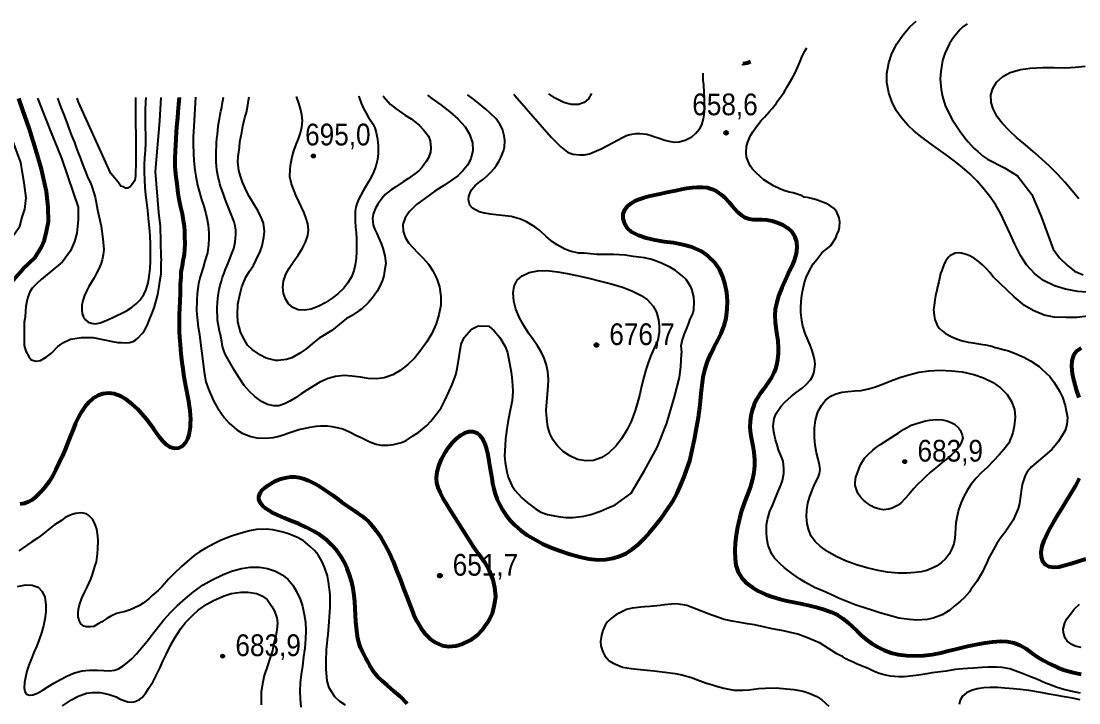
# Model space of a CAD drawing. Header units: metres. Extents: x 552626 to 559174, y 1843804 to 1852371.
# Drawn here: x 554173 to 555000, y 1845517 to 1846051 of the extents above; entities that cross this region are included whole.
import ezdxf

# ---------------------------------------------------------------- set-up
doc = ezdxf.new("R2010")
doc.units = ezdxf.units.M
doc.header["$LTSCALE"] = 6.8
for name, color, linetype, lineweight in [('1', 7, 'Continuous', 25), ('2', 7, 'Continuous', 53), ('5', 7, 'Continuous', 25)]:
    doc.layers.add(name, color=color, linetype=linetype, lineweight=lineweight)

msp = doc.modelspace()

# ---------------------------------------------------------------- hatches: boundary and pattern name
at = {"layer": '5'}
for points in [[(554726.03, 1845963.38, 1), (554723.03, 1845963.38, 1)], [(554403.14, 1845945.26, 1), (554400.14, 1845945.26, 1)], [(554624.6, 1845797.33, 1), (554621.6, 1845797.33, 1)], [(554865.65, 1845706.17, 1), (554862.65, 1845706.17, 1)], [(554502.09, 1845616.93, 1), (554499.09, 1845616.93, 1)], [(554332.16, 1845553.98, 1), (554329.16, 1845553.98, 1)]]:
    msp.add_hatch(color=256, dxfattribs=at).paths.add_polyline_path(points)

# ---------------------------------------------------------------- linework, layer by layer
at = {"layer": '1'}
for points in [[(554850.19, 1846002.64), (554850.21, 1846009.84), (554851.62, 1846018.14), (554853.99, 1846025.31), (554857.88, 1846033.09), (554862.53, 1846039.73), (554868.14, 1846046.22), (554872.98, 1846050.75)], [(554913.01, 1846048.77), (554909.53, 1846046.18), (554907.47, 1846044.23), (554902.29, 1846037.93), (554899.21, 1846033.19)], [(554899.21, 1846033.19), (554895.63, 1846025.45), (554893.78, 1846019.91), (554892.29, 1846011.36), (554891.89, 1846005.7), (554892.67, 1845997.22), (554893.56, 1845991.89), (554895.82, 1845984.63), (554897.95, 1845980.21), (554901.33, 1845973.93), (554903.89, 1845969.85), (554908.11, 1845963.76), (554912.29, 1845958.05), (554913.74, 1845956.22), (554918.1, 1845951.38), (554921.34, 1845948.8), (554925.79, 1845944.93), (554928.78, 1845942.9), (554942.05, 1845935.86), (554952.32, 1845929.82), (554963.55, 1845915.12), (554970.74, 1845897.86), (554980.22, 1845872.31), (554985.1, 1845865.46), (554991.45, 1845859.59), (554996.81, 1845855.18), (555003.65, 1845852.25)], [(554751.29, 1845928.96), (554747.56, 1845932.44), (554745.17, 1845935.02), (554743.37, 1845937.48), (554741.9, 1845940.36), (554740.49, 1845944.39), (554740.1, 1845947.77), (554740.29, 1845952.74), (554741.41, 1845956.3), (554743.61, 1845961.21), (554745.35, 1845964.27), (554748.36, 1845968.71), (554751.86, 1845973.11), (554754.42, 1845975.68), (554758.23, 1845979.83), (554760.5, 1845982.47), (554763.83, 1845986.66), (554764.7, 1845988.19), (554767.74, 1845992.44), (554769.9, 1845995.16), (554772.27, 1845999.43), (554774.1, 1846002.59), (554776.55, 1846006.97), (554778.35, 1846010.32), (554780.47, 1846015.13), (554781.98, 1846018.54), (554784.24, 1846023.75), (554786.03, 1846027.29), (554787.6, 1846029.84)], [(555000.38, 1845911.74), (554995.18, 1845918.06), (554989.42, 1845924.74), (554983.91, 1845930.76), (554977.34, 1845937.29), (554971.48, 1845942.77), (554964.54, 1845948.79), (554958.49, 1845953.97), (554951.62, 1845959.82), (554946, 1845964.97), (554940.3, 1845970.97), (554936.39, 1845975.95), (554933.22, 1845982.14), (554931.87, 1845987.12), (554931.58, 1845993.15), (554933.11, 1845998.11), (554935.83, 1846003.14), (554940.77, 1846007.36), (554946.59, 1846010.51), (554954.61, 1846012.96), (554962.57, 1846014.04), (554972.16, 1846014.46), (554980.68, 1846014.36), (554990, 1846014.34), (554997.63, 1846014.69), (555005.14, 1846015.64)], [(554558.49, 1845993.52), (554559.31, 1845992.67), (554587.66, 1845959.94), (554595.12, 1845952.46), (554600.51, 1845948.3), (554604.66, 1845946.63), (554610.05, 1845946.22), (554613.78, 1845946.22), (554617.51, 1845947.05), (554626.63, 1845950.79), (554640.12, 1845957.84), (554642.79, 1845959.48), (554646.48, 1845961.33), (554649.15, 1845962.11), (554653.75, 1845962.74), (554656.96, 1845962.91), (554662.38, 1845962.2), (554665.72, 1845961.25), (554668.78, 1845960.36), (554672.04, 1845959.31), (554676.41, 1845957.71), (554679.65, 1845956.85), (554684.31, 1845956.05), (554687.51, 1845956.41), (554692.5, 1845957.74), (554697.63, 1845960.33), (554700.56, 1845962.95), (554703.83, 1845966.85), (554705.41, 1845969.7), (554706.79, 1845974.23), (554707.18, 1845977.51), (554707.68, 1845983.09), (554707.63, 1845986.9), (554707.53, 1845991.07), (554707.37, 1845994.96), (554706.98, 1846000.91), (554706.55, 1846004.67), (554706.45, 1846009.7), (554706.44, 1846009.97)], [(555009.36, 1845838.47), (554999.49, 1845839.36), (554989.95, 1845841.06), (554981.16, 1845843.65), (554972.61, 1845847.97), (554965.96, 1845853.06), (554959.5, 1845860.15), (554954.81, 1845867.4), (554950.21, 1845876.22), (554946.59, 1845884.26), (554942.75, 1845892.76), (554939.21, 1845899.95), (554935.01, 1845907.23), (554930.73, 1845913.53), (554925.51, 1845920.11), (554920.52, 1845925.72), (554914.72, 1845931.53), (554909.09, 1845936.48), (554902.93, 1845941.52), (554896.5, 1845946.28), (554890.34, 1845950.67), (554883.65, 1845955.33), (554877.77, 1845959.61), (554871.6, 1845964.57), (554866.48, 1845969.35), (554861.51, 1845975.05), (554857.55, 1845980.79), (554853.98, 1845987.82), (554851.59, 1845994.6), (554850.19, 1846002.64)], [(554000, 1845771.34), (554034.4, 1845771.02), (554045.63, 1845774.94), (554053.92, 1845779.34), (554061.73, 1845785.21), (554079.62, 1845803.64), (554093.94, 1845816.54), (554097.85, 1845818.5), (554112.49, 1845823.39), (554119.32, 1845826.33), (554131.52, 1845834.16), (554136.4, 1845838.56), (554140.31, 1845843.95), (554143.09, 1845848.26), (554150.72, 1845864.16), (554168.13, 1845884.57), (554172.03, 1845890.44), (554173.98, 1845897.29), (554175.94, 1845903.66), (554176.91, 1845912.47), (554175.45, 1845924.21), (554172.85, 1845940.27), (554164.04, 1845964.21), (554157.19, 1845990.2)], [(554185.97, 1845990.39), (554196.06, 1845964.8), (554204.72, 1845943.55), (554214.07, 1845915.88), (554217.54, 1845905.22), (554217.54, 1845895.22), (554216.64, 1845884.76), (554214.82, 1845878.39), (554211.65, 1845871.12), (554205.3, 1845862.48), (554188.75, 1845848.61), (554185.56, 1845845.87), (554181.74, 1845841.92), (554179.79, 1845839.04), (554178.2, 1845834.68), (554177.4, 1845831.75), (554176.68, 1845827.2), (554176.47, 1845824.14), (554176.17, 1845819.27), (554175.5, 1845815.21), (554175.38, 1845797.02), (554176.74, 1845792.47), (554179.01, 1845788.38), (554180.82, 1845785.65), (554184.9, 1845784.74), (554188.08, 1845785.2), (554192.61, 1845787.92), (554196.69, 1845791.11), (554201.68, 1845796.11), (554206.21, 1845799.29), (554211.65, 1845802.02), (554220.26, 1845803.38), (554229.33, 1845803.38), (554244.41, 1845800.13), (554248.76, 1845799.39), (554251.53, 1845799.23), (554255.34, 1845799.1), (554257.7, 1845799.28), (554260.73, 1845800.1), (554262.67, 1845801.46), (554264.66, 1845803.11), (554267.46, 1845805.99)], [(554201.46, 1845990.49), (554204.23, 1845983.27), (554206.2, 1845978.11), (554208.27, 1845972.74), (554209.31, 1845969.93), (554211.01, 1845965.55), (554212.56, 1845961.4), (554214.69, 1845955.89), (554216.2, 1845951.81)], [(554216.2, 1845951.81), (554217.78, 1845947.78), (554219.43, 1845943.22), (554221.14, 1845938.74), (554223.53, 1845932.44), (554225.31, 1845928.22), (554227.3, 1845924.18), (554228.58, 1845920.63), (554230.9, 1845913.03), (554232.88, 1845903.21), (554235.54, 1845890.29), (554236.85, 1845880.47), (554237.72, 1845872.08), (554237.3, 1845867.91), (554236.4, 1845864.03), (554235.28, 1845860.66), (554233.71, 1845857.03), (554232.03, 1845853.53), (554230.06, 1845849.94), (554228.08, 1845846.42), (554226.1, 1845843.14), (554224.19, 1845839.49), (554222.62, 1845836.15), (554221.32, 1845832.16), (554220.6, 1845828.64), (554220.44, 1845824.97), (554220.82, 1845822.02), (554221.91, 1845819.25), (554223.38, 1845817.1), (554225.51, 1845815.32), (554228.17, 1845814.34), (554231.19, 1845814.07), (554234.76, 1845814.81), (554238.27, 1845816.05), (554241.91, 1845817.7), (554245.33, 1845819.26), (554248.47, 1845820.71), (554251.86, 1845822.19), (554255.34, 1845824.11), (554259.08, 1845826.42), (554262.93, 1845829.58), (554266.06, 1845832.77), (554268.91, 1845836.89), (554270.75, 1845840.85), (554272.37, 1845846.03), (554273.31, 1845851.07), (554273.99, 1845857.32), (554274.21, 1845863.1), (554274.28, 1845869.94), (554274.16, 1845876.08), (554273.86, 1845883.16), (554273.43, 1845889.38), (554272.75, 1845896.42), (554272.06, 1845902.48), (554271.28, 1845908.89), (554270.67, 1845914.76), (554270.13, 1845920.58), (554269.74, 1845926.66), (554269.51, 1845932.26), (554269.52, 1845938.53), (554269.82, 1845943.91), (554270.33, 1845949.63), (554270.56, 1845955.58), (554270.68, 1845961.56), (554270.31, 1845967.9), (554270.3, 1845974.58), (554270.26, 1845980.96), (554270.64, 1845987.64), (554270.85, 1845990.96)], [(554262.38, 1845990.9), (554262.8, 1845941.33), (554262.42, 1845929.76), (554261.96, 1845926.12), (554260.15, 1845923.39), (554258.34, 1845921.12), (554256.52, 1845920.21), (554254.71, 1845920.21), (554252.9, 1845921.12), (554251.08, 1845921.58), (554248.82, 1845924.76), (554243.28, 1845931.54), (554217.85, 1845987.45), (554216.81, 1845990.6)], [(554267.46, 1845805.99), (554269.29, 1845808.29), (554271.54, 1845812.63), (554273.05, 1845816.03), (554275.32, 1845821.89), (554277.08, 1845826.45), (554278.8, 1845832.91), (554279.85, 1845837.02), (554281.04, 1845843.23), (554281.63, 1845847.19), (554282.57, 1845853.08), (554282.6, 1845856.98), (554282.54, 1845861.62), (554282.74, 1845864.01), (554282.57, 1845866.37), (554282.01, 1845890.26), (554280.67, 1845900.95), (554278.17, 1845933.11), (554281.41, 1845972.86), (554282.52, 1845991.04)], [(554309.49, 1845991.22), (554308.01, 1845968.2), (554307.68, 1845960.26), (554307.53, 1845954.91)], [(554331.22, 1845793.76), (554330.65, 1845796.12), (554330.09, 1845799.76), (554329.5, 1845802.64), (554328.96, 1845805.66), (554328.24, 1845808.28), (554327.66, 1845811.01), (554327.14, 1845813.93), (554326.75, 1845816.93), (554326.56, 1845819.98), (554326.44, 1845823.35), (554326.48, 1845826.78), (554326.66, 1845830.42), (554326.98, 1845834.02), (554327.49, 1845837.6), (554328.04, 1845840.91), (554328.79, 1845844.16), (554329.65, 1845847.36), (554330.64, 1845850.47), (554331.75, 1845853.71), (554332.86, 1845856.69), (554334.07, 1845859.58), (554335.18, 1845862.24), (554336.36, 1845864.85), (554337.45, 1845867.63), (554338.4, 1845870.19), (554339.31, 1845872.93), (554339.9, 1845875.31), (554340.54, 1845877.91), (554340.84, 1845880.76), (554341.04, 1845883.86), (554341, 1845887.35), (554340.47, 1845890.59), (554339.76, 1845893.73), (554338.75, 1845896.4), (554337.65, 1845899.04), (554336.67, 1845901.54), (554335.46, 1845904.1), (554334.55, 1845906.71), (554333.33, 1845909.51), (554332.36, 1845912.33), (554331.22, 1845915.33), (554330.27, 1845918.15), (554329.33, 1845920.96), (554328.57, 1845923.41), (554327.86, 1845926.06), (554327.24, 1845928.57), (554326.66, 1845931.45), (554326.17, 1845934.42), (554325.79, 1845937.52), (554325.52, 1845940.54), (554325.5, 1845943.45), (554325.48, 1845946.53), (554325.66, 1845949.5), (554325.73, 1845952.65), (554325.97, 1845955.7), (554326.14, 1845958.91), (554326.51, 1845962.03), (554326.85, 1845965.47), (554327.26, 1845968.45), (554327.71, 1845971.62), (554328.15, 1845974.39), (554328.75, 1845977.39), (554329.28, 1845980.31), (554329.9, 1845983.12), (554330.41, 1845985.81), (554330.93, 1845988.52), (554331.36, 1845991.2), (554331.38, 1845991.36)], [(554490.9, 1845992.8), (554494.3, 1845990.28), (554501.44, 1845985.17), (554508.29, 1845979.93), (554514.68, 1845974.43), (554520.27, 1845968.11), (554523.83, 1845962.27), (554526.01, 1845955.43), (554526.25, 1845949.48), (554524.69, 1845943.05), (554522.29, 1845938.2), (554518.33, 1845933.26), (554514.53, 1845929.81), (554509.51, 1845926.13), (554503.55, 1845922.13), (554496.71, 1845917.66), (554488.79, 1845912.06), (554482.31, 1845907.19), (554476.55, 1845901.69), (554473.42, 1845896.85), (554471.69, 1845891.67), (554471.87, 1845886.39), (554473.29, 1845881.66), (554476.07, 1845877.26), (554479.36, 1845873.61), (554483.36, 1845869.6), (554487.29, 1845865.63), (554491.56, 1845860.61), (554495.11, 1845855.5), (554498.3, 1845849.04), (554500.21, 1845842.87), (554501.25, 1845835.43), (554501.2, 1845828.66), (554499.86, 1845820.9), (554497.78, 1845814.06), (554494.2, 1845806.45), (554490.44, 1845799.94), (554485.72, 1845793.24), (554480.85, 1845787.44), (554475.57, 1845782.12), (554469.57, 1845777.46), (554463.79, 1845774.08), (554457.06, 1845771.71), (554451.17, 1845770.94), (554444.38, 1845771.2), (554438.49, 1845772.1), (554431.64, 1845773.06), (554425.67, 1845773.47), (554418.86, 1845772.8), (554413.11, 1845771.24), (554406.78, 1845768.38), (554401.88, 1845765.54), (554396.52, 1845762), (554392.2, 1845759.11), (554387.52, 1845756.01), (554383.23, 1845753.46), (554379.05, 1845751.27), (554374.64, 1845749.9), (554370.6, 1845749.68), (554365.68, 1845750.95), (554361.07, 1845753.3), (554355.83, 1845757.12), (554351.64, 1845761.07), (554347.56, 1845765.62), (554343.56, 1845771.76), (554340.04, 1845777.37), (554332.51, 1845790.26), (554331.22, 1845793.76)], [(554416.04, 1845808.72), (554406.24, 1845802.84), (554402.13, 1845799.61), (554395.61, 1845794.19), (554391.13, 1845790.92), (554384.69, 1845787.33), (554380.55, 1845786), (554374.08, 1845785.16), (554371.89, 1845785.2), (554364.82, 1845787.05), (554360.36, 1845789.4), (554353.77, 1845793.79), (554350.14, 1845797.18), (554346.59, 1845803.25), (554344.55, 1845807.77), (554342.62, 1845815.45), (554342.19, 1845820.93), (554342.64, 1845829.45), (554344.26, 1845837.73), (554345.58, 1845842.83), (554348.82, 1845850.34), (554351.79, 1845855.16), (554354.8, 1845859.59), (554356.96, 1845864.03), (554360.03, 1845870.48), (554361.61, 1845875.03), (554362.92, 1845881.85), (554363.28, 1845886.18), (554362.55, 1845892.57), (554361.05, 1845896.49), (554358.17, 1845902.54), (554355.51, 1845906.71), (554351.7, 1845913.32), (554349.2, 1845917.7), (554346.21, 1845924.68), (554344.63, 1845929.36), (554343.45, 1845933.89), (554342.48, 1845940.63), (554342.84, 1845944.96), (554343.87, 1845951.83), (554344.21, 1845956.35), (554345.56, 1845963.64), (554346.42, 1845968.6), (554348.13, 1845975.27), (554349.4, 1845979.22), (554350.36, 1845984.95), (554350.89, 1845988.63), (554351.28, 1845991.5)], [(554437.24, 1845992.22), (554437.57, 1845990.97), (554439.02, 1845986.66), (554440.95, 1845982.37), (554442.81, 1845978.82), (554444.84, 1845975.46), (554446.6, 1845972.78), (554448.16, 1845970.29), (554449.58, 1845967.17), (554450.66, 1845963.53), (554451.66, 1845958.31), (554452.18, 1845953.21), (554452.26, 1845947.31), (554451.75, 1845942.49), (554450.48, 1845937.25), (554448.87, 1845933.05), (554446.7, 1845928.56), (554444.68, 1845924.98), (554442.42, 1845921.18), (554440.52, 1845918.03), (554438.62, 1845914.71), (554437.1, 1845911.66), (554435.84, 1845908.61), (554434.96, 1845905.28), (554434.44, 1845902.03), (554434.27, 1845898.02), (554434.36, 1845894.28), (554434.67, 1845889.67), (554434.98, 1845885.45), (554435.25, 1845880.32), (554435.38, 1845875.74), (554435.3, 1845870.24), (554435.05, 1845865.42), (554434.43, 1845860.14), (554433.22, 1845855.37), (554431.46, 1845850.69), (554428.59, 1845846.02), (554425.33, 1845841.88), (554420.85, 1845837.49), (554416.42, 1845833.95), (554410.95, 1845830.35), (554405.85, 1845827.65), (554399.99, 1845825.46), (554394.92, 1845824.53), (554389.66, 1845824.99), (554385.63, 1845826.71), (554382.08, 1845829.67), (554379.76, 1845833.42), (554378.16, 1845837.59), (554377.73, 1845842.52), (554378.24, 1845847.2), (554380.14, 1845852.73), (554382.71, 1845857.5), (554386.32, 1845862.97), (554389.64, 1845867.69), (554393.1, 1845873.08), (554395.5, 1845877.77), (554397.2, 1845882.99), (554397.71, 1845887.41), (554397.28, 1845892.27), (554396.11, 1845896.44)], [(554383.47, 1845935.32), (554383.96, 1845939.36), (554385, 1845944.64), (554386.37, 1845949.22), (554388.24, 1845954.29), (554389.99, 1845958.64), (554391.66, 1845963.35), (554392.68, 1845967.85), (554393.06, 1845972.69), (554392.69, 1845977.5), (554391.62, 1845982.26), (554390.28, 1845986.65), (554388.67, 1845991.05), (554388.45, 1845991.74)], [(554455.94, 1845992.42), (554456.4, 1845991.75), (554461.75, 1845985.79), (554466.25, 1845982.22), (554473.39, 1845977.23), (554478.02, 1845974.23), (554484.38, 1845969.34), (554487.74, 1845965.82), (554491.56, 1845960.74), (554492.93, 1845957.09), (554493.45, 1845951.72), (554493.27, 1845948.27), (554491.7, 1845943.71), (554489.74, 1845940.82), (554486.73, 1845936.39), (554484.08, 1845933.7), (554480.94, 1845931.25), (554475.58, 1845927.3), (554471.85, 1845924.97), (554466.2, 1845921.09), (554462.55, 1845918.86), (554457.84, 1845915.09), (554455.41, 1845912.24), (554452.12, 1845907.67), (554450.29, 1845904.51), (554448.45, 1845899.83), (554447.98, 1845896.44), (554448.48, 1845891.26), (554449.64, 1845887.78), (554451.13, 1845884.71), (554452.46, 1845881.43), (554454.52, 1845876.72), (554456.08, 1845873.09), (554457.42, 1845867.24), (554458.21, 1845861.15)], [(554526.81, 1845989.62), (554522.96, 1845992.51), (554522.08, 1845993.13)], [(554693.44, 1845809.71), (554695.27, 1845814.59), (554696.45, 1845817.58), (554698.33, 1845821.89), (554699.28, 1845825.23), (554699.49, 1845830.88), (554699.31, 1845834.95), (554697.66, 1845841.04), (554696.78, 1845842.94), (554693.19, 1845848.53), (554690.19, 1845851.42), (554684.96, 1845855.58), (554680.88, 1845857.97), (554673.91, 1845861.46), (554666.36, 1845864.21), (554660.69, 1845865.47), (554651.79, 1845866.74), (554645.6, 1845867.55), (554636.68, 1845868.15), (554631.25, 1845868.19), (554623.43, 1845868.25), (554618.25, 1845868.61), (554613.53, 1845869.12), (554608.93, 1845869.35), (554602.58, 1845870.81), (554598.39, 1845872.43), (554592.41, 1845875.65), (554588.78, 1845878.18), (554583.74, 1845882.37), (554578.75, 1845886.84), (554574.87, 1845889.92), (554568.43, 1845893.85), (554563.64, 1845895.78), (554556.36, 1845897.8), (554551.61, 1845898.49), (554544.59, 1845899.12), (554540.06, 1845899.65), (554535.48, 1845900.55), (554531.17, 1845901.58), (554526.09, 1845904.43), (554523.91, 1845906.84), (554522.87, 1845910.91), (554523.13, 1845913.61), (554524.54, 1845917.1), (554525.64, 1845919.13), (554528.24, 1845922.19), (554531.99, 1845925.19), (554534.72, 1845927.12), (554538.16, 1845930.37), (554540.12, 1845932.4), (554543.01, 1845935.4), (554544.8, 1845938.08), (554546.65, 1845941.05), (554548.29, 1845944.19), (554550.3, 1845949.09), (554551, 1845952.12), (554551.25, 1845957.38), (554550.93, 1845961.06), (554549.49, 1845966.13), (554547.77, 1845969.55), (554544.47, 1845974.22), (554539.94, 1845978.84), (554536.55, 1845981.88), (554530.68, 1845986.54), (554526.81, 1845989.62)], [(554619.04, 1845994.17), (554616.93, 1845990.05), (554613.33, 1845987.2), (554608.93, 1845985.48), (554603.31, 1845985.6), (554597.64, 1845987.1), (554590.73, 1845990.48), (554585.9, 1845993.82)], [(554307.53, 1845954.91), (554307.78, 1845946.85), (554308.07, 1845941.84), (554308.85, 1845934.21), (554309.6, 1845929.35), (554311.06, 1845922.37), (554312.25, 1845917.85), (554314.23, 1845911.31), (554315.79, 1845906.83), (554317.51, 1845900.17), (554318.61, 1845895.53), (554319.29, 1845891.23), (554319.83, 1845884.82), (554319.76, 1845880.43), (554319.69, 1845876.05), (554318.73, 1845869.46), (554316.73, 1845862.85), (554315.37, 1845858.13), (554312.97, 1845850.81), (554311.86, 1845845.54), (554310.67, 1845837.6), (554310.5, 1845832.44), (554310.3, 1845824.23), (554310.71, 1845818.94), (554311.49, 1845811.32), (554312.25, 1845807.12), (554315.92, 1845778.41), (554316.18, 1845776.15), (554317.44, 1845768.49), (554319.61, 1845762.84), (554323.5, 1845753.76), (554326.53, 1845748.11), (554331.86, 1845740.63), (554335.78, 1845736.32), (554341.71, 1845731.09), (554345.83, 1845728.33), (554352.59, 1845725.86), (554357.3, 1845724.69), (554364.17, 1845724.52), (554370.1, 1845725.11), (554373.92, 1845725.83), (554379.16, 1845727.48), (554380.97, 1845728.26), (554386.4, 1845729.92), (554390.16, 1845731.21), (554395.46, 1845732.29), (554398.88, 1845733.16), (554403.85, 1845733.83), (554407.42, 1845734.23), (554412.58, 1845734.06), (554415.97, 1845733.59), (554421.22, 1845732.67), (554424.56, 1845731.72), (554429.88, 1845729.38), (554435.42, 1845726.68), (554438.96, 1845724.9), (554442.68, 1845723.13), (554445.72, 1845721.58), (554450.69, 1845719.67), (554454.29, 1845719.03), (554460.1, 1845719.03), (554464.32, 1845719.61), (554470.51, 1845721.18), (554474.33, 1845722.76), (554480, 1845726.45)], [(554396.11, 1845896.44), (554394.38, 1845900.9), (554392.35, 1845905.24), (554390.2, 1845909.68), (554387.96, 1845914.58), (554386.1, 1845919.21), (554384.59, 1845923.53), (554383.25, 1845928.91), (554383.47, 1845935.32)], [(554769.7, 1845700.77), (554769.03, 1845706.59), (554767.01, 1845711.79), (554765.45, 1845715.42), (554764.25, 1845719.28), (554762.94, 1845723.23), (554761.64, 1845729.55), (554761.25, 1845733.79), (554762.07, 1845739.98), (554763.54, 1845743.76), (554767.3, 1845749.14), (554770.43, 1845752.64), (554775.51, 1845757.32), (554779.28, 1845760.13), (554783.93, 1845763.61), (554786.78, 1845766.13), (554790.51, 1845770.17), (554792.25, 1845773.23), (554793.31, 1845776.49), (554793.98, 1845782.28), (554793.67, 1845786.63), (554791.87, 1845793.18), (554790.27, 1845797.19), (554787.73, 1845802.8), (554786.36, 1845806.45), (554784.37, 1845812.12), (554783.69, 1845816.43), (554782.88, 1845822.71), (554782.92, 1845827.29), (554783.36, 1845834.29), (554784.14, 1845839.14), (554785.62, 1845846.16), (554787.05, 1845850.32), (554789.12, 1845854.65), (554792.61, 1845860.76), (554795.44, 1845864.32), (554799.33, 1845869.44), (554802.21, 1845871.76), (554805.62, 1845874.34), (554806.39, 1845875.1), (554810.15, 1845881.34), (554811.15, 1845883.45), (554812.64, 1845887.05), (554813.22, 1845889.49), (554813.39, 1845893.8), (554812.84, 1845896.97), (554811.01, 1845901.33), (554809.08, 1845904.06), (554805.45, 1845906.6), (554802.82, 1845908.01), (554798.53, 1845909.71), (554795.85, 1845910.64), (554793.28, 1845911.49), (554790.14, 1845912.27), (554788.1, 1845912.71), (554785.59, 1845912.99), (554784.02, 1845914.14), (554776.8, 1845916.55), (554773.79, 1845917.07), (554769.46, 1845918.28), (554766.37, 1845919.55), (554761.53, 1845921.85), (554758.67, 1845923.62), (554753.93, 1845926.69), (554751.29, 1845928.96)], [(554933.35, 1845850.59), (554930.58, 1845853.99), (554928.37, 1845856.59), (554926.76, 1845858.22), (554924.92, 1845860.2), (554921.46, 1845862.94), (554918.84, 1845865.02), (554914.97, 1845867.25), (554912.19, 1845868.26), (554908.65, 1845869.19), (554906.25, 1845869.39), (554903.51, 1845869.17), (554901.97, 1845868.52), (554899.36, 1845867.17), (554898.09, 1845865.79), (554896.2, 1845863.19), (554895.27, 1845861.37), (554893.94, 1845857.98), (554893.05, 1845855.79), (554892.2, 1845853.22), (554891.32, 1845849.31), (554890.74, 1845846.86), (554889.85, 1845842.95), (554889.22, 1845840.21), (554888.21, 1845835.72), (554887.7, 1845832.71), (554887.06, 1845828.26), (554886.76, 1845825.08), (554887.19, 1845820.46), (554887.75, 1845817.29), (554889.47, 1845813.01), (554891.09, 1845810.53), (554893.33, 1845808.41), (554896.14, 1845806.35), (554900.49, 1845804.09), (554903.42, 1845802.61), (554908.38, 1845800.9), (554913.85, 1845799.62), (554917.72, 1845799.11), (554923.45, 1845798.15), (554927.34, 1845797.45), (554932.31, 1845796.4), (554934.99, 1845795.47), (554937.35, 1845794.79), (554942.29, 1845793.6), (554945.19, 1845792.83), (554949.96, 1845791.09), (554957.39, 1845787.75), (554962.47, 1845784.9), (554969.36, 1845780.46), (554971.48, 1845778.6), (554977.58, 1845772.73), (554980.96, 1845768.17), (554985.18, 1845761.23), (554987.43, 1845756.53), (554989.68, 1845750.13), (554990.37, 1845745.83), (554991.4, 1845740.62), (554990.95, 1845735.17), (554989.59, 1845730.62), (554987.32, 1845726.53), (554984.15, 1845721.53), (554979.16, 1845715.62), (554963.19, 1845702.16), (554960.02, 1845698.18)], [(554458.21, 1845861.15), (554457.64, 1845856.99), (554456.65, 1845851.45), (554455.81, 1845848.02), (554453.34, 1845842.98), (554451.45, 1845839.52), (554447.87, 1845834.16), (554444.58, 1845830.46), (554439.17, 1845825.36), (554437.13, 1845824.08), (554431.56, 1845820.3), (554429.16, 1845818.79), (554427.52, 1845818.22), (554416.04, 1845808.72)], [(555009.54, 1845820.18), (554998.65, 1845818.82), (554990.49, 1845818.82), (554980.97, 1845819.27), (554973.27, 1845820.64), (554964.65, 1845824.28), (554957.85, 1845828.37), (554949.69, 1845835.19), (554933.35, 1845850.59)], [(554480, 1845726.45), (554484.15, 1845729.31), (554490.34, 1845734.3), (554493.54, 1845737.9), (554498.37, 1845743.98), (554501.49, 1845748.33), (554504.25, 1845753.31), (554507.92, 1845761.16), (554510.18, 1845766.37), (554512.94, 1845773.92), (554514.11, 1845778.62), (554517.21, 1845797.91), (554519.48, 1845803.37), (554525.37, 1845809.73), (554529.91, 1845812.01), (554533.99, 1845812.46), (554538.97, 1845812.01), (554543.05, 1845808.37), (554547.59, 1845803.37), (554551.67, 1845796.09), (554553.48, 1845791.55), (554556.2, 1845776.11), (554556.77, 1845771.89), (554557.4, 1845765.58), (554557.54, 1845761.03), (554557.13, 1845753.84), (554556.65, 1845751.31), (554555.13, 1845743.81), (554553.65, 1845736.78), (554552.89, 1845731.75), (554551.88, 1845724.01), (554551.54, 1845718.64), (554551.21, 1845710.7), (554551.52, 1845705.5), (554552.92, 1845698.24), (554553.98, 1845693.98), (554556.72, 1845687.53), (554559.36, 1845683.55), (554564.69, 1845677.78), (554568.73, 1845674.06), (554574.97, 1845669.44), (554579.58, 1845666.63), (554584.64, 1845664.83), (554593.02, 1845663.13), (554599, 1845662.48), (554604.62, 1845662.45), (554613.26, 1845663.44), (554618.63, 1845664.82), (554626.14, 1845667.39), (554630.96, 1845669.37), (554637.68, 1845672.24), (554649.86, 1845681.26), (554650.25, 1845681.58), (554660.68, 1845699.2), (554670.42, 1845717.27), (554677.97, 1845736.11), (554684.02, 1845756.82), (554687.86, 1845772.07), (554689.11, 1845780.56), (554689.64, 1845790.52), (554689.68, 1845791.86), (554689.41, 1845796.69), (554690.01, 1845800.66), (554691.85, 1845806.2), (554693.44, 1845809.71)], [(554960.02, 1845698.18), (554958.34, 1845695.41), (554956.91, 1845691.25), (554956.02, 1845688.2), (554955.1, 1845682.95), (554954.59, 1845679.09), (554953.92, 1845673.3), (554952.93, 1845669.47), (554950.61, 1845663.97), (554948.93, 1845660.35), (554945.85, 1845655.62), (554942.57, 1845651.05), (554940.43, 1845648.14), (554938.28, 1845645.23), (554936.27, 1845642.05), (554933.57, 1845637.36), (554931.99, 1845634.51), (554929.7, 1845630.35), (554928.56, 1845627.84), (554926.51, 1845623.32), (554925.54, 1845621.02), (554924.91, 1845619.8), (554920.63, 1845612.27), (554915.91, 1845606.11), (554914.69, 1845604.35), (554910.92, 1845599.83), (554907.71, 1845597.08), (554902.67, 1845592.89), (554899.38, 1845590.03), (554893.33, 1845586.3), (554886.4, 1845583.6), (554881.67, 1845582.58), (554873.62, 1845582.14), (554867.96, 1845582.54), (554859.54, 1845583.76), (554853.93, 1845585.31), (554844.59, 1845587.95), (554838.38, 1845589.81), (554828.59, 1845592.98), (554825.41, 1845594.14), (554812.34, 1845599.4), (554809.22, 1845600.85), (554800.18, 1845604.96), (554794.18, 1845607.51), (554786.58, 1845611.49), (554781.87, 1845614.38), (554775.46, 1845618.79), (554769.81, 1845623.28), (554766.62, 1845626.16), (554762.41, 1845630.53), (554760.25, 1845633.61), (554758.14, 1845638.71), (554757.45, 1845640.63), (554756.38, 1845646.6), (554755.91, 1845650.73), (554756.08, 1845656.75), (554756.75, 1845660.82), (554758.76, 1845667.43), (554760.62, 1845671.93), (554763.4, 1845678.44), (554764.95, 1845682.33), (554767.19, 1845687.72), (554768.5, 1845691.3), (554769.48, 1845696.84), (554769.7, 1845700.77)], [(554329.49, 1845644.61), (554324.34, 1845642.21), (554317.08, 1845638.24), (554312.62, 1845635.64), (554308.28, 1845632.76), (554302.66, 1845627.83), (554298.41, 1845624.2), (554292.24, 1845618.17), (554288.33, 1845614.1), (554283.46, 1845608.4), (554280.19, 1845605.36), (554275.61, 1845601.31), (554272.94, 1845598.82), (554268.57, 1845595.46), (554265.63, 1845593.7), (554261.12, 1845591.47), (554258.22, 1845590.19), (554253.63, 1845588.71), (554250.75, 1845588.09), (554247.7, 1845587.27), (554243.28, 1845585.14), (554240.15, 1845583.36), (554236.25, 1845580.82), (554233.4, 1845579.16), (554229.81, 1845577.22), (554227.39, 1845576.76), (554223.86, 1845576.83), (554222.08, 1845577.39), (554219.86, 1845579.32), (554218.79, 1845581.2), (554217.71, 1845584.79), (554217.66, 1845587.73), (554217.98, 1845590.72), (554218.83, 1845594.15), (554220.61, 1845599.4), (554223.14, 1845604.74), (554225.09, 1845608.48), (554227.5, 1845614.09), (554228.86, 1845617.96), (554230.74, 1845623.98), (554231.92, 1845627.83), (554232.84, 1845633.93), (554233.12, 1845638.15), (554233.39, 1845644.09), (554233.15, 1845647.87), (554232.26, 1845653.19), (554231.79, 1845654.76), (554230.19, 1845658.76), (554228.87, 1845661.18), (554226.08, 1845663.91), (554224.11, 1845665.3), (554220.31, 1845666.1), (554215.69, 1845665.67), (554212.66, 1845664.66), (554207.59, 1845662.36), (554204.51, 1845660.2), (554199.19, 1845656.74), (554195.78, 1845654.16), (554189.94, 1845649.4), (554185.82, 1845646.35), (554181.5, 1845643.29), (554177.17, 1845640.41), (554171.16, 1845636.3)], [(554426.81, 1845515.51), (554422.37, 1845518.53), (554418.43, 1845522.17), (554414.02, 1845529.09), (554412.52, 1845534.73), (554411.59, 1845543.66), (554411.53, 1845550.04), (554411.83, 1845559.02), (554412.56, 1845566.81), (554413.19, 1845571.27), (554413.76, 1845577.14), (554414.06, 1845581.17), (554414.81, 1845592.02), (554414.79, 1845599.73), (554414.7, 1845602.19), (554413.56, 1845612.15), (554412.64, 1845616.81), (554410.34, 1845623.59), (554408.53, 1845627.76), (554405.26, 1845633.1), (554402.38, 1845636.58), (554399.07, 1845639.72), (554393.81, 1845644.07), (554389.63, 1845646.54), (554382.91, 1845649.49), (554377.89, 1845650.91), (554369.89, 1845652.66), (554364.87, 1845653.23), (554357.08, 1845653.1), (554351.78, 1845652.02), (554343.28, 1845649.71), (554337.58, 1845647.92), (554329.49, 1845644.61)], [(554280.42, 1845577.12), (554284.77, 1845582.44), (554289.9, 1845588.18), (554295.06, 1845593.39), (554301.53, 1845599.17), (554307.89, 1845604.28), (554315.55, 1845609.64), (554322.45, 1845613.75), (554330.47, 1845617.7), (554337.47, 1845620.4), (554345.35, 1845622.54), (554352.11, 1845623.5), (554359.58, 1845623.47), (554365.8, 1845622.44), (554372.05, 1845620.48), (554377.14, 1845617.63), (554381.6, 1845614.14), (554385.47, 1845609.48), (554388.45, 1845604.62), (554391.21, 1845598.56), (554393.01, 1845592.99), (554394.54, 1845586.46), (554395.35, 1845580.66), (554395.77, 1845573.79), (554395.58, 1845567.59), (554394.98, 1845560.15), (554394.03, 1845553.46), (554392.99, 1845546.14), (554392.06, 1845539.47), (554391.41, 1845532.98), (554391.13, 1845526.41), (554391.26, 1845520.53), (554391.91, 1845514.07)], [(554170.28, 1845608.53), (554176.76, 1845609.68), (554181.74, 1845609.49), (554186.41, 1845607.83), (554189.4, 1845604.48), (554191.52, 1845599.97), (554192.29, 1845594.19), (554192.31, 1845588.75), (554191.58, 1845582.83), (554190.46, 1845577.67), (554188.99, 1845572.29), (554187.21, 1845566.97), (554185.31, 1845562.01), (554183.04, 1845556.72), (554181.04, 1845552.1), (554178.97, 1845546.85), (554177.51, 1845542.33), (554176.35, 1845537.37), (554175.73, 1845533.27), (554175.49, 1845529.28), (554176.02, 1845526.34), (554177.16, 1845524.24), (554179.47, 1845523.36), (554182.17, 1845523.58), (554185.88, 1845524.97), (554189.51, 1845526.97), (554194.02, 1845529.82), (554198.64, 1845532.71), (554203.81, 1845535.81), (554209.33, 1845538.55), (554214.74, 1845540.78), (554220.76, 1845542.39), (554226.56, 1845543.01), (554232.42, 1845543.06), (554237.78, 1845542.63), (554242.06, 1845542.44), (554246.1, 1845542.92), (554249.22, 1845544.13), (554252.86, 1845546.32), (554256.04, 1845548.75), (554259.77, 1845552.09), (554263.33, 1845555.85), (554267.29, 1845560.37), (554271.54, 1845565.73), (554275.81, 1845571.17), (554280.42, 1845577.12)], [(554205.51, 1845515.03), (554212.49, 1845519.74), (554217.04, 1845522.45), (554224.09, 1845524.87), (554228.77, 1845525.6), (554234.95, 1845525.64), (554238.57, 1845524.82), (554242, 1845523.97), (554247.27, 1845522), (554250.09, 1845520.61), (554254.09, 1845518.98), (554256.47, 1845518.11), (554259.73, 1845517.91), (554262.24, 1845518.48), (554265.6, 1845519.91), (554267.68, 1845521.67), (554270.59, 1845525.34), (554272.8, 1845528.54), (554276.25, 1845534.17), (554278.53, 1845538.34), (554281.75, 1845545.18), (554283.76, 1845550.08), (554286.6, 1845555.16), (554290.44, 1845563.22), (554293.39, 1845568.22), (554298.07, 1845575.61), (554301.73, 1845580.22), (554307.25, 1845586.08), (554311.39, 1845589.8), (554318.35, 1845594.69), (554323.54, 1845597.57), (554331.89, 1845601.19), (554337.31, 1845602.85), (554345.27, 1845604.05), (554350.41, 1845604.07), (554357.5, 1845602.88), (554361.8, 1845600.99), (554365.37, 1845598.16), (554369.21, 1845592.89), (554371.16, 1845589.12), (554373.1, 1845583.82), (554373.53, 1845580.06), (554373.15, 1845574.21), (554372.31, 1845569.92), (554370.52, 1845563.15), (554369.63, 1845558.38), (554367.4, 1845551.27), (554365.68, 1845546.31), (554363.12, 1845538.78), (554361.98, 1845533.7), (554360.78, 1845525.95), (554360.79, 1845520.81), (554360.89, 1845515.78)], [(555001.73, 1845525.11), (554996.38, 1845526.11), (554988.64, 1845527.99), (554983.43, 1845529.39), (554976.57, 1845531.94), (554974.27, 1845532.91), (554967.56, 1845535.86), (554963.27, 1845537.56), (554956.78, 1845540.15), (554950.51, 1845542.57), (554946.45, 1845543.92), (554940.33, 1845545.02), (554936, 1845545.39), (554929.25, 1845545.28), (554924.8, 1845545.06), (554917.81, 1845544.64), (554913.17, 1845544.39), (554906.11, 1845543.68), (554903.67, 1845543.4), (554896.65, 1845542.31), (554892.25, 1845541.71), (554885.58, 1845540.85), (554881.47, 1845540.19), (554875.12, 1845539.09), (554870.53, 1845538.46), (554863.66, 1845537.77), (554859.29, 1845537.65), (554853.05, 1845538.18), (554849.05, 1845538.96), (554844.03, 1845540.38), (554839.72, 1845542.27), (554836.61, 1845543.72), (554833.7, 1845545.01), (554830.9, 1845546.21), (554826.42, 1845547.89), (554823.89, 1845549.22), (554820.18, 1845550.79), (554818.15, 1845551.89), (554815.39, 1845553.58), (554813.57, 1845554.51), (554811.04, 1845555.84), (554797.89, 1845564.23), (554788, 1845568.34), (554780.45, 1845571.09), (554774.86, 1845572.45), (554769.2, 1845573.71), (554760.44, 1845575.37), (554754.77, 1845576.63), (554746.66, 1845578.46), (554741.23, 1845579.36), (554733.76, 1845580.51), (554729.21, 1845581.22), (554723.04, 1845582.71), (554719.19, 1845583.88), (554713.94, 1845585.66), (554710.45, 1845587.07), (554705.07, 1845589.12), (554701.87, 1845590.47), (554697.19, 1845592.31), (554693.82, 1845593.45), (554690.6, 1845594.13), (554685.29, 1845594.76), (554681.6, 1845594.62), (554676.23, 1845594.11), (554672.76, 1845593.61), (554667.69, 1845593.03), (554664.76, 1845592.79), (554660.61, 1845592.51), (554657.79, 1845592.19), (554653.55, 1845591.8), (554651.02, 1845591.41), (554646.58, 1845590.33), (554643.84, 1845589.26), (554639.36, 1845586.84), (554637.92, 1845586.1), (554634.42, 1845583.42), (554631.42, 1845580.5), (554629.88, 1845578.14), (554627.89, 1845573.91), (554626.86, 1845570.46), (554626.21, 1845565.34), (554626.49, 1845562.04), (554627.99, 1845557.26), (554629.67, 1845554.22), (554632.96, 1845550.41), (554636.04, 1845548.47), (554641.46, 1845546.05), (554643.53, 1845545.43)], [(555002.22, 1845560.77), (554997.43, 1845561.84), (554994.71, 1845563.15), (554991.09, 1845565.69), (554989.68, 1845568), (554988.35, 1845572.13), (554988.19, 1845575.16), (554989.35, 1845580.05), (554990.99, 1845583.19), (554994.46, 1845587.78), (554996.79, 1845590.71), (555000.91, 1845594.61)], [(554643.53, 1845545.43), (554650.05, 1845544.17), (554654.77, 1845543.67), (554662.67, 1845542.86), (554668.15, 1845542.44), (554676.44, 1845541.48), (554684.57, 1845540.32), (554689.93, 1845539.31), (554697.41, 1845537.12), (554701.97, 1845535.55), (554708.43, 1845533.15), (554712.68, 1845531.82), (554718.7, 1845529.94), (554722.72, 1845528.97), (554726.63, 1845528.09), (554730.7, 1845527.41), (554737.47, 1845527.33), (554742.3, 1845527.6), (554750.08, 1845528.58), (554755.37, 1845529), (554763.64, 1845529.09), (554771.71, 1845528.49), (554777.31, 1845527.8), (554784.69, 1845526.55), (554789.33, 1845525.08), (554795.46, 1845522.26), (554799.27, 1845519.74), (554804.89, 1845514.77)], [(555001.23, 1845519.9), (554995.49, 1845520.97), (554989, 1845522.13), (554983.41, 1845523.2), (554977.1, 1845524.33), (554972, 1845525.31), (554966.02, 1845526.31), (554961.09, 1845527.08), (554954.74, 1845527.87), (554949.18, 1845528.42), (554942.51, 1845528.99), (554937.01, 1845529.33), (554931.07, 1845529.42), (554925.98, 1845529.12), (554920.83, 1845528.36), (554916.31, 1845526.98), (554912.56, 1845525.16), (554909.42, 1845522.67), (554907.54, 1845519.62), (554906.73, 1845516)]]:
    msp.add_lwpolyline(points, dxfattribs=at)
for points in [[(554668, 1845794.43), (554665.89, 1845789.56), (554663.77, 1845784.17), (554661.68, 1845778), (554660.04, 1845772.23), (554658.29, 1845765.06), (554656.88, 1845758.93), (554654.98, 1845751.42), (554653.08, 1845745.32), (554650.15, 1845737.66), (554647, 1845731.31), (554642.68, 1845723.98), (554638.26, 1845718.31), (554632.69, 1845712.94), (554627.27, 1845709.44), (554620.85, 1845707.08), (554614.69, 1845706.72), (554608.28, 1845707.78), (554602.24, 1845710.56), (554597.03, 1845714.08), (554592.48, 1845718.46), (554589.24, 1845722.85), (554586.68, 1845728.09), (554585.02, 1845733.44), (554584.11, 1845739.93), (554583.8, 1845746.08), (554584.17, 1845752.97), (554584.75, 1845758.77), (554585.33, 1845765.15), (554585.49, 1845770.5), (554585.07, 1845776.43), (554583.94, 1845781.73), (554582.2, 1845787.14), (554579.73, 1845792.14), (554576.9, 1845796.86), (554573.45, 1845801.7), (554569.94, 1845806.76), (554566.17, 1845812.59), (554562.86, 1845818.71), (554560.07, 1845825.41), (554558.42, 1845831.72), (554557.88, 1845838.08), (554558.69, 1845843.35), (554561.02, 1845848.11), (554564.95, 1845851.55), (554570.29, 1845854.05), (554577.12, 1845855.29), (554584.22, 1845855.55), (554592.51, 1845854.7), (554600.12, 1845853.34), (554609.04, 1845851.45), (554617.05, 1845849.57), (554626.31, 1845847.37), (554634.5, 1845845.24), (554643.44, 1845842.53), (554650.83, 1845839.73), (554657.89, 1845836.22), (554663.05, 1845832.63), (554667.26, 1845827.75), (554669.87, 1845823.18), (554671.53, 1845817.12), (554672, 1845812.14), (554671.97, 1845807.06), (554670.97, 1845801.27)], [(554941.68, 1845715.74), (554938.09, 1845711.44), (554933.43, 1845706.54), (554928.76, 1845701.91), (554923.94, 1845697.3), (554920.02, 1845693.27), (554916.17, 1845688.49), (554913.19, 1845684.1), (554910.33, 1845678.86), (554908.16, 1845674.1), (554906.23, 1845668.49), (554905.05, 1845663.58), (554904.24, 1845658.37), (554903.89, 1845654.11), (554903.66, 1845649.78), (554903.28, 1845645.99), (554902.53, 1845641.79), (554901.04, 1845637.81), (554898.95, 1845633.74), (554896.01, 1845630.11), (554892.71, 1845627.03), (554888.87, 1845624.38), (554885.19, 1845622.54), (554881.44, 1845621), (554876.9, 1845620.04), (554872.2, 1845619.29), (554865.45, 1845618.95), (554859.11, 1845618.96), (554850.79, 1845619.75), (554843.47, 1845621), (554834.47, 1845623.15), (554826.54, 1845625.46), (554817.8, 1845628.6), (554810.54, 1845631.93), (554803.64, 1845635.76), (554798.25, 1845639.79), (554794.07, 1845643.64), (554790.96, 1845647.94), (554789.07, 1845652.53), (554787.8, 1845657.6), (554787.41, 1845663.22), (554787.6, 1845668.29), (554788.48, 1845673.72), (554789.71, 1845678.16), (554791.41, 1845683.01), (554793.11, 1845686.9), (554794.98, 1845690.76), (554796.52, 1845693.73), (554797.59, 1845696.8), (554797.88, 1845699.95), (554797.44, 1845703.53), (554796.4, 1845708.11), (554795.26, 1845712.96), (554794.11, 1845719.13), (554793.52, 1845725.07), (554793.51, 1845732.23), (554794.46, 1845738.54), (554796.24, 1845745.02), (554799.02, 1845750.1), (554802.23, 1845754.31), (554806.34, 1845757.28), (554810.38, 1845759.18), (554815.28, 1845760.45), (554819.77, 1845761), (554825.1, 1845761.42), (554830.01, 1845761.89), (554835.84, 1845762.96), (554841.16, 1845764.55), (554847.42, 1845766.93), (554853.23, 1845769.38), (554860.34, 1845772.05), (554867.25, 1845774.17), (554875.2, 1845776.03), (554883.29, 1845777.09), (554891.62, 1845777.62), (554900.66, 1845777.25), (554909.04, 1845776.29), (554918.19, 1845774.3), (554925.71, 1845771.79), (554933.39, 1845768.07), (554939.14, 1845763.98), (554944.38, 1845758.66), (554947.7, 1845753.29), (554949.91, 1845746.83), (554950.57, 1845740.8), (554949.83, 1845733.92), (554948.65, 1845728.73), (554945.52, 1845720.71)], [(554869.18, 1845734.58), (554875.1, 1845736.44), (554880.26, 1845737.98), (554883.43, 1845738.54), (554888.8, 1845739.06), (554893.58, 1845738.84), (554897.09, 1845738.1), (554900.38, 1845736.86), (554903.2, 1845735.47), (554906.3, 1845732.49), (554907.77, 1845730.47), (554909.14, 1845726.82), (554909.51, 1845724.48), (554908.31, 1845720.82), (554906.98, 1845718.29), (554903.73, 1845714.2), (554900.82, 1845711.39), (554896.57, 1845707.77), (554893.67, 1845705.63), (554889.67, 1845702.31), (554887.07, 1845700.11), (554884.27, 1845697.89), (554880.5, 1845694.22), (554878.01, 1845691.93), (554873.88, 1845688.03), (554871.36, 1845685.08), (554867.43, 1845680.35), (554864.54, 1845677.35), (554860.98, 1845673.51), (554858.41, 1845671.79), (554854.37, 1845669.71), (554851.8, 1845668.85), (554847.48, 1845668.35), (554844.55, 1845668.97), (554840.31, 1845670.29), (554837.96, 1845671.64), (554835.6, 1845673.18), (554832.06, 1845675.82), (554830.11, 1845677.88), (554827.65, 1845681.03), (554826.6, 1845683.57), (554825.5, 1845687.35), (554825.28, 1845690.09), (554825.79, 1845693.95), (554826.83, 1845696.55), (554828.4, 1845701.11), (554829.77, 1845704.12), (554832.76, 1845708.75), (554835.14, 1845711.3), (554839.28, 1845715.02), (554842.16, 1845717.34), (554845.32, 1845719.61), (554850.29, 1845722.84), (554853.2, 1845724.8), (554857.04, 1845727.04), (554858.98, 1845728.41), (554861.73, 1845730.15), (554863.23, 1845731.18), (554865.63, 1845732.69), (554867.34, 1845733.55)]]:
    msp.add_lwpolyline(points, close=True, dxfattribs=at)
at = {"layer": '2'}
for points in [[(554743.39, 1846019.02), (554740.98, 1846017.87), (554737.89, 1846017.48), (554737.47, 1846017.57)], [(554083.91, 1845767.2), (554096.01, 1845780.14), (554108.92, 1845792.28), (554122.64, 1845797.95), (554137.57, 1845805.64), (554148.87, 1845814.54), (554156.13, 1845824.25), (554161.78, 1845839.23), (554166.62, 1845847.72), (554174.69, 1845857.03), (554183.97, 1845865.93), (554188.41, 1845873.22), (554191.24, 1845879.28), (554191.33, 1845879.54), (554193.02, 1845886.26), (554194.54, 1845893.86), (554194.1, 1845905.13), (554192.85, 1845917.6), (554189.05, 1845934.9), (554184.66, 1845950.16), (554179.33, 1845967.05), (554174.33, 1845981.04), (554171.27, 1845990.29)], [(554296.76, 1845991.13), (554296.71, 1845990.69), (554296.18, 1845985.87), (554295.62, 1845979.63), (554295.23, 1845975.06), (554294.85, 1845970.3), (554294.4, 1845964.33), (554294, 1845958.14), (554293.47, 1845949.32), (554293.32, 1845943.17), (554293.24, 1845937.31), (554293.6, 1845933.96), (554294.15, 1845928.83), (554294.82, 1845923.57), (554295.69, 1845916.3), (554296.51, 1845911.37), (554297.42, 1845906.3), (554298.2, 1845903.18), (554298.99, 1845899.88), (554299.63, 1845896.42), (554300.17, 1845893.31), (554300.53, 1845890.41), (554300.81, 1845886.24), (554300.94, 1845882.26), (554300.99, 1845876.47), (554300.77, 1845872.28), (554300.5, 1845868.08), (554299.98, 1845865.47), (554299.63, 1845863.39), (554299.24, 1845861.27), (554298.91, 1845859.28), (554298.59, 1845856.98), (554298.08, 1845854.41), (554297.95, 1845850.1), (554297.53, 1845844.93), (554297.51, 1845838), (554297.11, 1845831.89), (554296.94, 1845825.9), (554296.65, 1845821.53), (554296.59, 1845817.06), (554296.64, 1845812.8), (554296.78, 1845807.83), (554297, 1845803.33), (554297.34, 1845798.15), (554297.74, 1845793.5), (554298.26, 1845788.26), (554298.77, 1845783.69), (554299.46, 1845778.62), (554300.09, 1845774.28), (554300.9, 1845769.73), (554301.66, 1845765.54), (554302.46, 1845761.47), (554303.24, 1845757.28), (554303.89, 1845753.55), (554304.51, 1845749.48), (554304.93, 1845746.14), (554305.25, 1845742.48), (554305.39, 1845739.44), (554305.37, 1845736.06), (554305.2, 1845733.24), (554304.81, 1845730.14), (554304.15, 1845727.21), (554303.05, 1845724.03), (554301.49, 1845720.89), (554299.17, 1845718.25), (554296.22, 1845716.68), (554292.9, 1845716.36), (554289.47, 1845717.55), (554286.62, 1845719.36), (554283.85, 1845722.19), (554281.63, 1845725.04), (554278.91, 1845728.7), (554276.58, 1845731.94), (554273.7, 1845735.93), (554271.22, 1845739.24), (554267.83, 1845743.36), (554264.27, 1845747.09), (554259.91, 1845751.15), (554255.22, 1845754.68), (554250.66, 1845757.36), (554245.8, 1845759.15), (554241.6, 1845759.71), (554237.03, 1845759.28)], [(554540.35, 1845697.33), (554541.08, 1845693.17), (554541.81, 1845689.13), (554542.78, 1845684.89), (554543.84, 1845680.98), (554545.39, 1845676.57), (554547.08, 1845672.73), (554549.47, 1845668.34), (554552.03, 1845664.49), (554555.52, 1845660.09), (554559.15, 1845656.33), (554563.99, 1845652.14), (554568.9, 1845648.67), (554575.27, 1845644.86), (554580.94, 1845641.94), (554588.09, 1845638.78), (554594.59, 1845636.32), (554602.25, 1845633.71), (554609.75, 1845631.61), (554617.07, 1845630), (554624.29, 1845629.23), (554630.15, 1845629.46), (554636.21, 1845630.52), (554641.05, 1845632.1), (554646.07, 1845634.24), (554650.84, 1845637.54), (554655.4, 1845641.04), (554660.48, 1845646.3), (554664.73, 1845650.88), (554669.85, 1845657.06), (554673.97, 1845662.25), (554678.72, 1845668.84), (554682.4, 1845674.76), (554686.12, 1845681.54), (554688.82, 1845687.49), (554691.65, 1845694.26), (554693.73, 1845700.13), (554695.94, 1845706.72), (554697.89, 1845715.14), (554699.76, 1845723.32), (554701.6, 1845733.67), (554702.87, 1845740.78), (554703.93, 1845748.4), (554704.44, 1845753.61), (554704.92, 1845759.5), (554705.6, 1845766.06), (554706.51, 1845772.18), (554708.07, 1845778.82), (554709.84, 1845784.4), (554712.36, 1845790.43), (554714.84, 1845795.52), (554717.89, 1845801.25), (554720.48, 1845806.41), (554722.98, 1845812.59), (554724.52, 1845818.43), (554725.39, 1845825.38), (554725.44, 1845831.72), (554724.9, 1845838.48), (554723.72, 1845844.7), (554721.99, 1845850.7), (554719.14, 1845856.69), (554715.67, 1845861.86), (554710.53, 1845866.96), (554705.02, 1845870.68), (554697.81, 1845873.86), (554690.88, 1845875.79), (554683.21, 1845877.2), (554676.04, 1845878.18), (554668.73, 1845879.37), (554661.87, 1845880.93), (554655.8, 1845883), (554650.75, 1845885.76), (554647.19, 1845888.88), (554644.9, 1845892.68), (554643.85, 1845896.25), (554644.01, 1845900.1), (554645.14, 1845903.06), (554647.35, 1845905.98), (554649.82, 1845908.08), (554653.13, 1845910.07), (554656.32, 1845911.48), (554660.33, 1845912.78), (554664.08, 1845913.78), (554668.58, 1845914.8), (554672.6, 1845915.72), (554676.95, 1845916.66), (554681.03, 1845917.57), (554685.11, 1845918.38), (554689.47, 1845919.26), (554693.48, 1845919.96), (554697.96, 1845920.63), (554701.73, 1845920.98), (554705.98, 1845920.96), (554709.54, 1845920.51), (554713.6, 1845919.3), (554716.95, 1845917.66), (554720.64, 1845915.1), (554723.59, 1845912.41), (554726.59, 1845909.29), (554728.96, 1845906.56), (554731.34, 1845903.81)], [(554731.34, 1845903.81), (554733.72, 1845901.29), (554736.37, 1845898.99), (554739.25, 1845897.07), (554742.55, 1845896), (554745.62, 1845895.52), (554749.11, 1845895.61), (554752.44, 1845895.52), (554756.24, 1845895.26), (554760.34, 1845894.4), (554764.39, 1845893.25), (554768.83, 1845891.37), (554772.42, 1845889.17), (554775.83, 1845886), (554778.04, 1845882.57), (554779.56, 1845878.18), (554779.78, 1845873.58), (554779.25, 1845868.58), (554777.64, 1845863.38), (554775.71, 1845858.56), (554773.07, 1845853.09), (554770.59, 1845847.93), (554767.95, 1845842.08), (554765.79, 1845836.39), (554763.99, 1845830.92), (554762.88, 1845825.37), (554762.43, 1845820.52), (554762.7, 1845815.25), (554763.35, 1845810.85), (554764.21, 1845805.32), (554764.79, 1845800.74), (554765.05, 1845794.92), (554765.03, 1845790.71), (554764.66, 1845785.92), (554764.1, 1845782.61), (554763.07, 1845778.81), (554761.76, 1845775.59), (554759.88, 1845772), (554757.83, 1845768.83), (554755.47, 1845765.43), (554753.06, 1845762.04), (554750.67, 1845758.6), (554748.3, 1845754.66), (554746.39, 1845750.93), (554744.74, 1845746.42), (554743.72, 1845742.32), (554743.16, 1845737.43), (554743.09, 1845733.06), (554743.56, 1845728.01), (554744.25, 1845723.51), (554745.22, 1845718.2), (554746.02, 1845713.42), (554746.6, 1845707.79), (554746.72, 1845702.87), (554746.25, 1845697.51), (554745.13, 1845692.3), (554743.42, 1845686.79), (554741.13, 1845680.52), (554738.86, 1845674.49), (554736.55, 1845667.61), (554734.84, 1845661.59), (554733.36, 1845654.85), (554732.4, 1845648.91), (554731.61, 1845642.28), (554731.27, 1845636.49), (554731.46, 1845630.16), (554732.16, 1845625.12), (554733.88, 1845619.75), (554736.44, 1845615.61), (554740.13, 1845611.35), (554744.8, 1845607.87), (554749.81, 1845604.79), (554755.57, 1845602.17), (554760.8, 1845600.29), (554766.65, 1845598.62), (554771.83, 1845597.34), (554777.3, 1845596.23), (554782.69, 1845595.08), (554788.67, 1845593.78), (554794.94, 1845592.21), (554801.2, 1845590.36), (554806.79, 1845588.36), (554811.76, 1845585.94), (554815.74, 1845583.37), (554819.71, 1845580.19), (554823.06, 1845577.05), (554826.84, 1845573.41), (554830.24, 1845570.23), (554834.5, 1845566.73), (554838.51, 1845563.88), (554843.44, 1845560.9), (554848.01, 1845558.69), (554853.64, 1845556.6), (554859.01, 1845555.29), (554865.65, 1845554.35), (554871.91, 1845554.15), (554878.88, 1845554.43), (554885.59, 1845555.37), (554892.33, 1845556.63), (554899.42, 1845558.37), (554905.95, 1845560.02)], [(555000.61, 1845756.38), (554998.59, 1845762.27), (554996.54, 1845769.15), (554995.32, 1845774.84), (554994.72, 1845780.62), (554995.12, 1845785.24), (554996.33, 1845789.47), (554998.85, 1845792.71), (555002.16, 1845795.23)], [(554237.03, 1845759.28), (554233.19, 1845757.99), (554229.21, 1845755.59), (554225.99, 1845752.76), (554222.9, 1845749.11), (554220.3, 1845745.16), (554217.92, 1845740.81), (554215.7, 1845736.19), (554213.63, 1845731.3), (554211.63, 1845726.39), (554209.53, 1845721.04), (554207.37, 1845715.75), (554205.06, 1845710.12), (554202.65, 1845704.63), (554200.31, 1845699.65), (554197.65, 1845694.69), (554195.09, 1845690.68), (554192.08, 1845686.57), (554189.32, 1845683.35), (554186.47, 1845680.3), (554184.03, 1845678.05), (554181.47, 1845676.08), (554178.79, 1845674.6), (554175.7, 1845673.46), (554172.3, 1845672.83)], [(554401.61, 1845651.86), (554395.62, 1845654.97), (554390.19, 1845657.35), (554384.1, 1845659.87), (554378.94, 1845661.98), (554373.38, 1845664.44), (554368.94, 1845666.72), (554364.77, 1845669.3), (554361.88, 1845671.76), (554359.89, 1845674.22), (554358.99, 1845676.73), (554359.04, 1845678.98), (554359.91, 1845681.39), (554361.41, 1845683.43), (554363.62, 1845685.6), (554365.95, 1845687.46), (554368.81, 1845689.31), (554371.43, 1845690.78), (554374.52, 1845692.1), (554377.32, 1845693.05), (554380.76, 1845693.8), (554383.71, 1845694.24), (554387.35, 1845694.24), (554390.44, 1845693.85), (554394.38, 1845692.77), (554397.87, 1845691.41), (554402.01, 1845689.37), (554405.83, 1845687.22), (554409.76, 1845684.72), (554413.64, 1845682.11), (554417.16, 1845679.58), (554420.89, 1845676.84), (554424, 1845674.46), (554427.29, 1845672.01), (554430.31, 1845669.9), (554433.44, 1845667.78), (554436.48, 1845665.81), (554439.48, 1845663.64), (554442.16, 1845661.59), (554444.89, 1845659.03), (554447.67, 1845655.96), (554450.82, 1845652.07), (554454.33, 1845646.89), (554457.64, 1845641.37), (554461.14, 1845634.44), (554463.97, 1845628.05), (554466.96, 1845620.56), (554469.44, 1845614.08), (554472.14, 1845606.82), (554474.64, 1845600.29), (554477.24, 1845593.46), (554480.05, 1845586.88), (554482.57, 1845581.3), (554485.81, 1845575.7), (554488.76, 1845571.7), (554492.99, 1845567.38), (554497.07, 1845564.59), (554502.44, 1845562.26), (554507.44, 1845561.49), (554513.38, 1845561.99), (554518.64, 1845563.54), (554524.53, 1845566.53), (554529.45, 1845570.11), (554534.55, 1845575.34), (554538.35, 1845580.7), (554541.67, 1845587.42), (554543.39, 1845594.01), (554544.31, 1845600.71), (554543.67, 1845607.58), (554542.28, 1845613.65), (554539.36, 1845620.8), (554535.9, 1845626.98), (554531.01, 1845633.63), (554527.14, 1845639.12), (554507.91, 1845669.65), (554505.36, 1845673.62), (554503.12, 1845677.23), (554500.96, 1845681.34), (554499.42, 1845684.97), (554498.3, 1845689.27), (554497.96, 1845693.35), (554498.46, 1845698.23), (554499.73, 1845702.83), (554501.93, 1845708.1), (554504.42, 1845712.7), (554507.39, 1845717.29), (554510.46, 1845721.05), (554513.63, 1845724.29), (554517.03, 1845726.92), (554520.15, 1845728.67), (554523.53, 1845729.71), (554526.43, 1845729.64), (554529.47, 1845728.57), (554531.93, 1845726.7), (554534.2, 1845723.67), (554535.81, 1845720.26), (554537.15, 1845715.77), (554538.09, 1845711.41), (554538.93, 1845706.37), (554539.66, 1845701.93), (554540.35, 1845697.33)], [(555005.92, 1845629.71), (555000.14, 1845628.01), (554994.44, 1845626.23), (554989.43, 1845624.82), (554984.74, 1845623.67), (554980.41, 1845623.3), (554977.13, 1845623.78), (554974.14, 1845625.48), (554972.25, 1845627.89), (554971.11, 1845631.49), (554970.98, 1845635.25), (554971.74, 1845639.96), (554973.13, 1845644.42), (554975.43, 1845649.71), (554977.77, 1845654.19), (554980.9, 1845659.56), (554983.64, 1845664.02), (554987.17, 1845669.7), (554990.44, 1845674.96), (554994.15, 1845680.96), (554997.66, 1845687.05), (555000.84, 1845693.07)], [(554474.92, 1845516.74), (554469.43, 1845522.29), (554464.6, 1845526.64), (554459.55, 1845531.08), (554455.49, 1845534.65), (554452.13, 1845537.7), (554449.5, 1845540.84), (554447.74, 1845543.27), (554445.89, 1845546.63), (554444.52, 1845549.17), (554442.69, 1845552.46), (554441.24, 1845555.03), (554439.68, 1845557.86), (554438.44, 1845560.8), (554437.35, 1845563.89), (554436.47, 1845567.74), (554435.84, 1845571.59), (554435.28, 1845576.4), (554434.96, 1845580.92), (554434.66, 1845586.29), (554434.4, 1845591.12), (554434.11, 1845596.6), (554433.64, 1845601.37), (554432.8, 1845606.89), (554431.66, 1845611.8), (554429.96, 1845617.49), (554428.11, 1845622.45), (554425.76, 1845627.64), (554423.03, 1845632.23), (554419.85, 1845636.63), (554415.88, 1845641.03), (554411.76, 1845644.84), (554406.61, 1845648.82), (554401.61, 1845651.86)], [(554905.95, 1845560.02), (554913.29, 1845561.83), (554919.65, 1845563.19), (554926.78, 1845564.45), (554932.78, 1845565.25), (554939.17, 1845565.65), (554944.3, 1845565.46), (554949.68, 1845564.3), (554954.16, 1845562.51), (554958.78, 1845559.86), (554963.15, 1845556.89), (554967.59, 1845553.79), (554972.62, 1845550.59), (554977.6, 1845547.82), (554983.58, 1845545.06), (554989.16, 1845543.01), (554995.86, 1845541.15), (555002.03, 1845539.85)]]:
    msp.add_lwpolyline(points, dxfattribs=at)
at = {"layer": '5'}
for centre in [(554724.53, 1845963.38), (554623.1, 1845797.33), (554500.59, 1845616.93)]:
    msp.add_circle(centre, 1.5, dxfattribs=at)
at = {"layer": '5', "lineweight": 13}
for centre in [(554401.64, 1845945.26), (554864.15, 1845706.17), (554330.66, 1845553.98)]:
    msp.add_circle(centre, 1.5, dxfattribs=at)

# ---------------------------------------------------------------- texts
at = {"layer": '5', "width": 0.9}
for s, p in [('658,6', (554697.97, 1845977.13)), ('695,0', (554395.17, 1845953.53)), ('676,7', (554633.1, 1845797.33)), ('683,9', (554874.15, 1845706.18)), ('651,7', (554510.59, 1845616.93)), ('683,9', (554340.66, 1845553.99))]:
    msp.add_text(s, height=17, dxfattribs=at).set_placement(p)

doc.saveas('drawing.dxf')
